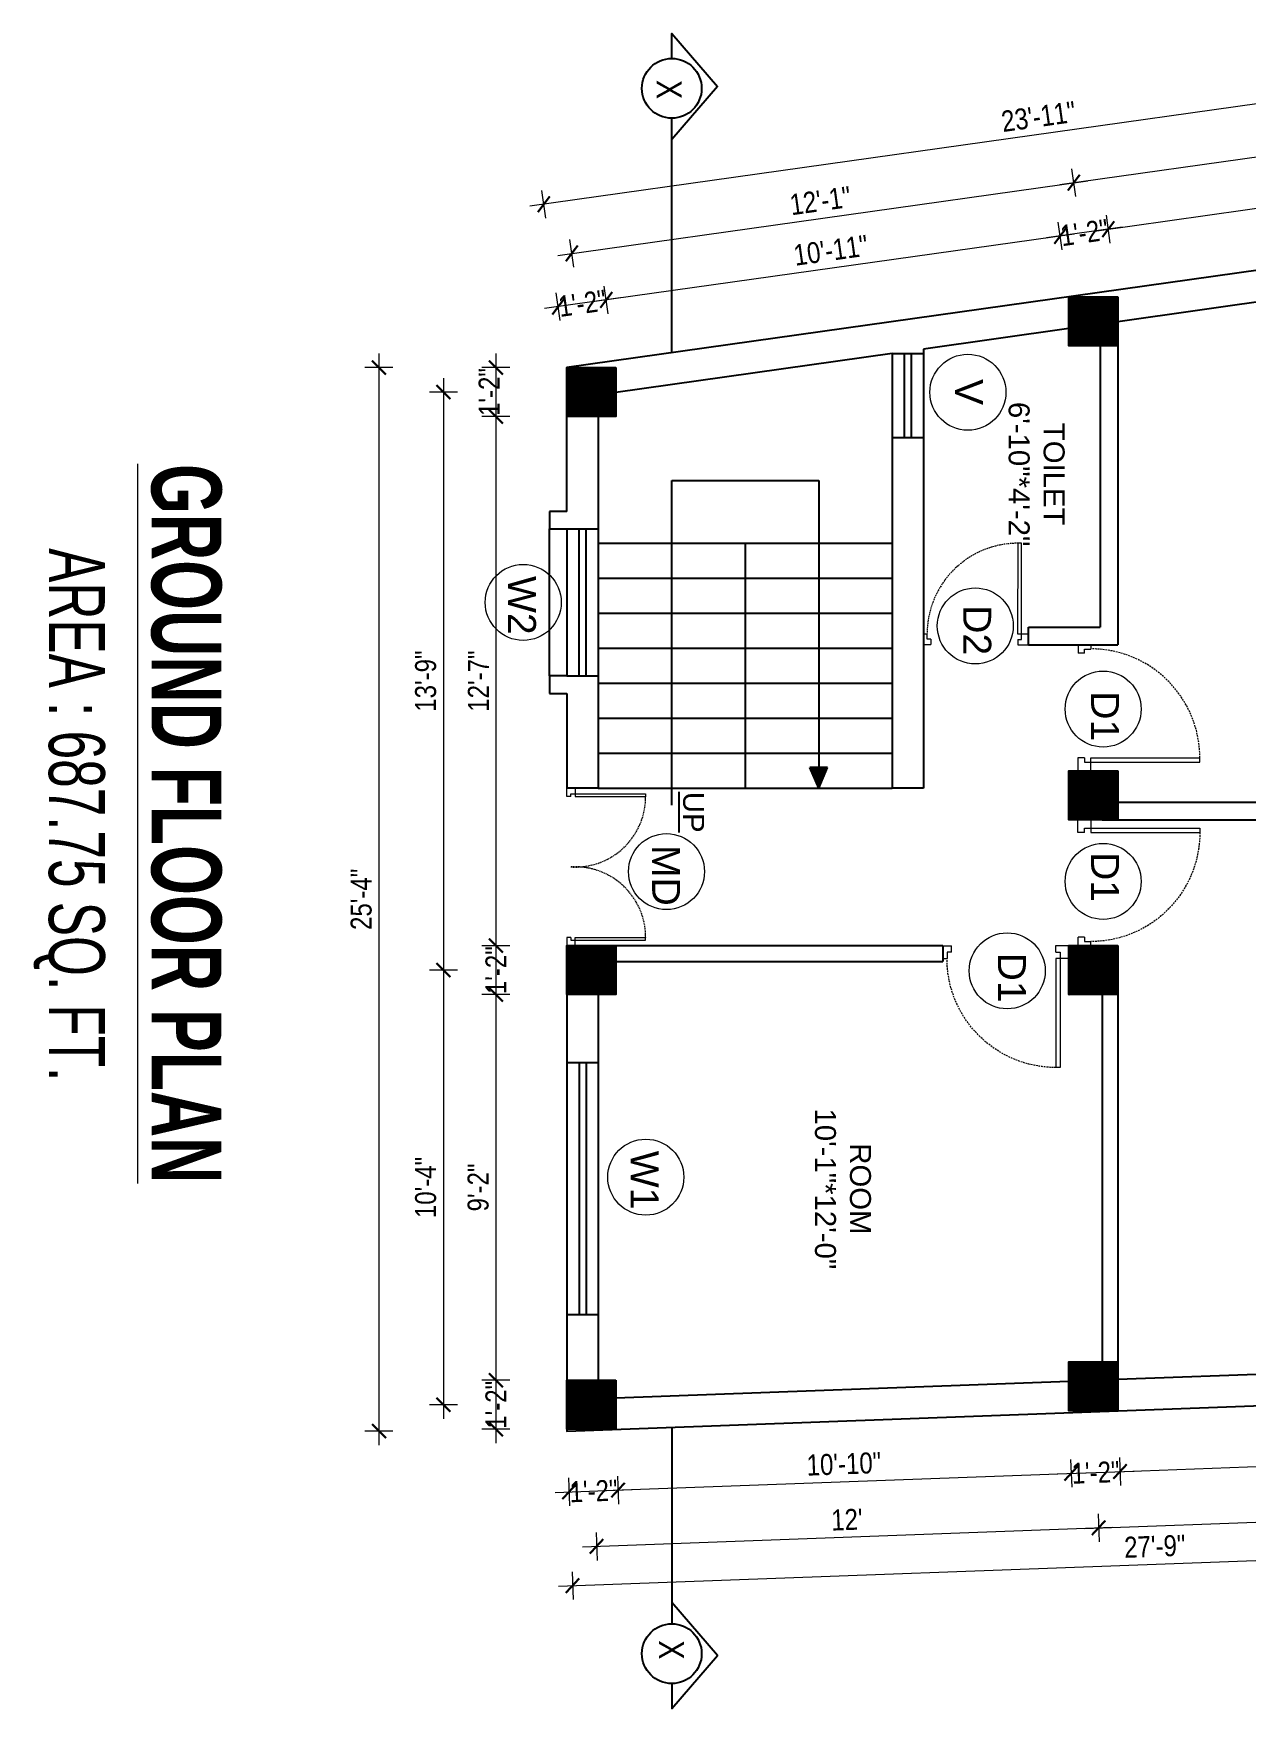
# Model space of a CAD drawing. Header units: inches. Extents: x -5142662 to -4941318, y -3361958 to -3160563.
# Drawn here: x -5003509.4 to -5003162.6, y -3261129.5 to -3260650.8 of the extents above; entities that cross this region are included whole.
import ezdxf

# ---------------------------------------------------------------- set-up
doc = ezdxf.new("R2010")
doc.units = ezdxf.units.IN
doc.header["$LTSCALE"] = 2
doc.header["$MEASUREMENT"] = 0
doc.header["$PDMODE"] = 34
doc.linetypes.add('HIDDEN', pattern=[0.375, 0.25, -0.125])
doc.layers.get('0').update_dxf_attribs({"linetype": 'CONTINUOUS'})
doc.layers.get('DEFPOINTS').update_dxf_attribs({"color": 141, "linetype": 'CONTINUOUS'})
doc.layers.add('A-Hatch', color=7, linetype='CONTINUOUS')
for name, color, linetype, lineweight in [('Annotate-Lite.w', 177, 'CONTINUOUS', 9), ('DIM 1-100', 4, 'CONTINUOUS', 13), ('Door-Window.w', 4, 'CONTINUOUS', 15), ('TEXT', 181, 'CONTINUOUS', 25), ('Text-100.w', 254, 'CONTINUOUS', 9)]:
    doc.layers.add(name, color=color, linetype=linetype, lineweight=lineweight)
doc.styles.add('ARAIL', font='ARIALN.TTF')
doc.styles.add('Arial', font='arial.ttf', dxfattribs={"width": 0.8, "height": 12})
doc.styles.add('arial.', font='arial.ttf')
doc.styles.add('gaurav', font='arial.ttf')
doc.styles.get("Standard").update_dxf_attribs({"font": 'ARIALN.TTF'})
doc.dimstyles.new('1 by 96', dxfattribs={"dimtxt": 6, "dimasz": 4, "dimexe": 4, "dimexo": 4, "dimgap": 2, "dimtad": 1, "dimdec": 0, "dimzin": 0, "dimdsep": 46, "dimlunit": 4, "dimtxsty": 'Standard', "dimblk": 'ARCHTICK', "dimcen": 0, "dimdle": 4, "dimadec": 0, "dimazin": 0, "dimtfac": 1, "dimtdec": 0, "dimtix": 1, "dimtofl": 0, "dimtmove": 1, "dimatfit": 3, "dimldrblk": 'ARCHTICK', "dimfxl": 4, "dimfxlon": 1, "dimtolj": 1, "dimtzin": 0, "dimlwd": -1, "dimlwe": -1, "dimarcsym": 0})

# ---------------------------------------------------------------- blocks, each defined once
blk = doc.blocks.new('3-0')
at = {"ltscale": 3}
for p, q in [((11063.05, 10097.68), (11065.97, 10099.9)), ((11065.25, 10097.81), (11066.71, 10098.92)), ((11065.97, 10099.9), (11066.71, 10098.92)), ((11063.05, 10097.68), (11064.53, 10095.73)), ((11065.99, 10096.84), (11064.53, 10095.73)), ((11065.99, 10096.84), (11065.25, 10097.81)), ((11085.5, 10074.13), (11110.32, 10092.96)), ((11086.24, 10073.15), (11111.05, 10091.97)), ((11111.05, 10091.97), (11110.32, 10092.96)), ((11084.04, 10073.02), (11082.57, 10071.91)), ((11082.57, 10071.91), (11084.79, 10068.98)), ((11084.04, 10073.02), (11084.78, 10072.04)), ((11084.78, 10072.04), (11086.24, 10073.15)), ((11084.79, 10068.98), (11087.72, 10071.2)), ((11086.24, 10073.15), (11085.5, 10074.13)), ((11087.72, 10071.2), (11086.24, 10073.15))]:
    blk.add_line(p, q, dxfattribs=at)
at = {"layer": 'Door-Window.w', "color": 9, "linetype": 'HIDDEN', "lineweight": 18}
blk.add_arc((11085.5, 10074.13), 31.16, 37.1906, 127.1465, dxfattribs=at)
blk = doc.blocks.new('FDFDRE')
at = {"ltscale": 3}
for p, q in [((165701.11, -58637.82), (165701.1, -58641.5)), ((165704.78, -58637.83), (165701.11, -58637.82)), ((165704.78, -58639.66), (165703.55, -58639.66)), ((165703.55, -58639.66), (165703.55, -58641.5)), ((165704.78, -58639.66), (165704.78, -58637.83)), ((165766.98, -58637.83), (165770.65, -58637.82)), ((165766.98, -58639.66), (165766.98, -58637.83)), ((165766.98, -58639.66), (165768.2, -58639.66)), ((165768.2, -58639.66), (165768.2, -58641.5)), ((165770.65, -58637.82), (165770.65, -58641.5)), ((165701.1, -58641.5), (165703.55, -58641.5)), ((165703.55, -58641.5), (165703.53, -58672.63)), ((165703.55, -58641.5), (165704.78, -58641.5)), ((165704.78, -58641.5), (165704.76, -58672.65)), ((165766.98, -58641.5), (165767, -58672.65)), ((165768.2, -58641.5), (165766.98, -58641.5)), ((165770.65, -58641.5), (165768.2, -58641.5)), ((165768.2, -58641.5), (165768.22, -58672.63)), ((165703.53, -58672.63), (165704.76, -58672.65)), ((165768.22, -58672.63), (165767, -58672.65))]:
    blk.add_line(p, q, dxfattribs=at)
at = {"layer": 'Door-Window.w', "color": 9, "linetype": 'HIDDEN', "lineweight": 18}
for centre, start, end in [((165704.78, -58641.5), 269.96183, 3.38353), ((165766.98, -58641.5), 176.61647, 270.03817)]:
    blk.add_arc(centre, 31.16, start, end, dxfattribs=at)
blk = doc.blocks.new('_ArchTick')
at = {"color": 0, "linetype": 'ByBlock', "const_width": 0.15}
blk.add_lwpolyline([(-0.5, -0.5), (0.5, 0.5)], dxfattribs=at)
blk = doc.blocks.new('*D1429')
at = {"layer": 'DEFPOINTS', "color": 0, "ltscale": 0.5, "transparency": 16777216}
for p in [(-5003356.9, -3260746.27), (-5003377.17, -3260760.27), (-5003356.9, -3260760.27)]:
    blk.add_point(p, dxfattribs=at)
at = {"layer": 'DIM 1-100', "color": 0, "ltscale": 0.5, "transparency": 16777216}
for p, q in [((-5003377.17, -3260742.27), (-5003377.17, -3260764.27)), ((-5003373.17, -3260746.27), (-5003381.17, -3260746.27)), ((-5003373.17, -3260760.27), (-5003381.17, -3260760.27))]:
    blk.add_line(p, q, dxfattribs=at)
at = {"layer": 'DIM 1-100', "color": 0, "ltscale": 0.5, "transparency": 16777216, "xscale": 4, "yscale": 4, "zscale": 4}
for p, rotation in [((-5003377.17, -3260746.27), 90), ((-5003377.17, -3260760.27), 270)]:
    blk.add_blockref('_ArchTick', p, dxfattribs=dict(at, rotation=rotation))
at = {"layer": 'DIM 1-100', "color": 0, "ltscale": 0.5, "transparency": 16777216, "insert": (-5003379.11, -3260753.27), "char_height": 6, "attachment_point": 5, "rotation": 90}
blk.add_mtext('\\A1;1\'-2"', dxfattribs=at)
blk = doc.blocks.new('*D1430')
at = {"layer": 'DEFPOINTS', "color": 0, "ltscale": 0.5, "transparency": 16777216}
for p in [(-5003356.9, -3260760.27), (-5003377.17, -3260911.51), (-5003356.9, -3260911.51)]:
    blk.add_point(p, dxfattribs=at)
at = {"layer": 'DIM 1-100', "color": 0, "ltscale": 0.5, "transparency": 16777216}
for p, q in [((-5003377.17, -3260756.27), (-5003377.17, -3260915.51)), ((-5003373.17, -3260760.27), (-5003381.17, -3260760.27)), ((-5003373.17, -3260911.51), (-5003381.17, -3260911.51))]:
    blk.add_line(p, q, dxfattribs=at)
at = {"layer": 'DIM 1-100', "color": 0, "ltscale": 0.5, "transparency": 16777216, "xscale": 4, "yscale": 4, "zscale": 4}
for p, rotation in [((-5003377.17, -3260760.27), 90), ((-5003377.17, -3260911.51), 270)]:
    blk.add_blockref('_ArchTick', p, dxfattribs=dict(at, rotation=rotation))
at = {"layer": 'DIM 1-100', "color": 0, "ltscale": 0.5, "transparency": 16777216, "insert": (-5003382.18, -3260835.89), "char_height": 6, "attachment_point": 5, "rotation": 90}
blk.add_mtext('\\A1;12\'-7"', dxfattribs=at)
blk = doc.blocks.new('*D1431')
at = {"layer": 'DEFPOINTS', "color": 0, "ltscale": 0.5, "transparency": 16777216}
for p in [(-5003356.9, -3260911.51), (-5003377.17, -3260925.5), (-5003356.9, -3260925.5)]:
    blk.add_point(p, dxfattribs=at)
at = {"layer": 'DIM 1-100', "color": 0, "ltscale": 0.5, "transparency": 16777216}
for p, q in [((-5003377.17, -3260907.51), (-5003377.17, -3260929.5)), ((-5003373.17, -3260911.51), (-5003381.17, -3260911.51)), ((-5003373.17, -3260925.5), (-5003381.17, -3260925.5))]:
    blk.add_line(p, q, dxfattribs=at)
at = {"layer": 'DIM 1-100', "color": 0, "ltscale": 0.5, "transparency": 16777216, "xscale": 4, "yscale": 4, "zscale": 4}
for p, rotation in [((-5003377.17, -3260911.51), 90), ((-5003377.17, -3260925.5), 270)]:
    blk.add_blockref('_ArchTick', p, dxfattribs=dict(at, rotation=rotation))
at = {"layer": 'DIM 1-100', "color": 0, "ltscale": 0.5, "transparency": 16777216, "insert": (-5003377.17, -3260918.51), "char_height": 6, "attachment_point": 5, "rotation": 90}
blk.add_mtext('\\A1;1\'-2"', dxfattribs=at)
blk = doc.blocks.new('*D1432')
at = {"layer": 'DEFPOINTS', "color": 0, "ltscale": 0.5, "transparency": 16777216}
for p in [(-5003356.9, -3260925.5), (-5003377.17, -3261035.73), (-5003356.9, -3261035.73)]:
    blk.add_point(p, dxfattribs=at)
at = {"layer": 'DIM 1-100', "color": 0, "ltscale": 0.5, "transparency": 16777216}
for p, q in [((-5003373.17, -3260925.5), (-5003381.17, -3260925.5)), ((-5003377.17, -3260921.5), (-5003377.17, -3261039.73)), ((-5003373.17, -3261035.73), (-5003381.17, -3261035.73))]:
    blk.add_line(p, q, dxfattribs=at)
at = {"layer": 'DIM 1-100', "color": 0, "ltscale": 0.5, "transparency": 16777216, "xscale": 4, "yscale": 4, "zscale": 4}
for p, rotation in [((-5003377.17, -3260925.5), 90), ((-5003377.17, -3261035.73), 270)]:
    blk.add_blockref('_ArchTick', p, dxfattribs=dict(at, rotation=rotation))
at = {"layer": 'DIM 1-100', "color": 0, "ltscale": 0.5, "transparency": 16777216, "insert": (-5003382.23, -3260980.62), "char_height": 6, "attachment_point": 5, "rotation": 90}
blk.add_mtext('\\A1;9\'-2"', dxfattribs=at)
blk = doc.blocks.new('*D1433')
at = {"layer": 'DEFPOINTS', "color": 0, "ltscale": 0.5, "transparency": 16777216}
for p in [(-5003356.9, -3261035.73), (-5003377.17, -3261049.73), (-5003356.9, -3261049.73)]:
    blk.add_point(p, dxfattribs=at)
at = {"layer": 'DIM 1-100', "color": 0, "ltscale": 0.5, "transparency": 16777216}
for p, q in [((-5003373.17, -3261035.73), (-5003381.17, -3261035.73)), ((-5003377.17, -3261031.73), (-5003377.17, -3261053.73)), ((-5003373.17, -3261049.73), (-5003381.17, -3261049.73))]:
    blk.add_line(p, q, dxfattribs=at)
at = {"layer": 'DIM 1-100', "color": 0, "ltscale": 0.5, "transparency": 16777216, "xscale": 4, "yscale": 4, "zscale": 4}
for p, rotation in [((-5003377.17, -3261035.73), 90), ((-5003377.17, -3261049.73), 270)]:
    blk.add_blockref('_ArchTick', p, dxfattribs=dict(at, rotation=rotation))
at = {"layer": 'DIM 1-100', "color": 0, "ltscale": 0.5, "transparency": 16777216, "insert": (-5003377.17, -3261042.73), "char_height": 6, "attachment_point": 5, "rotation": 90}
blk.add_mtext('\\A1;1\'-2"', dxfattribs=at)
blk = doc.blocks.new('*D1434')
at = {"layer": 'DEFPOINTS', "color": 0, "ltscale": 0.5, "transparency": 16777216}
for p in [(-5003089.11, -3260690.8), (-5003086.66, -3260708.2), (-5003199.4, -3260726.05)]:
    blk.add_point(p, dxfattribs=at)
at = {"layer": 'DIM 1-100', "color": 0, "ltscale": 0.5, "transparency": 16777216}
for p, q in [((-5003206.08, -3260707.28), (-5003085.15, -3260690.24)), ((-5003088.55, -3260694.76), (-5003089.67, -3260686.84)), ((-5003201.57, -3260710.68), (-5003202.68, -3260702.76))]:
    blk.add_line(p, q, dxfattribs=at)
at = {"layer": 'DIM 1-100', "color": 0, "ltscale": 0.5, "transparency": 16777216, "xscale": 4, "yscale": 4, "zscale": 4}
for p, rotation in [((-5003089.11, -3260690.8), 8.018945562546067), ((-5003202.12, -3260706.72), 188.0189455625461)]:
    blk.add_blockref('_ArchTick', p, dxfattribs=dict(at, rotation=rotation))
at = {"layer": 'DIM 1-100', "color": 0, "ltscale": 0.5, "transparency": 16777216, "insert": (-5003146.32, -3260693.75), "char_height": 6, "attachment_point": 5, "rotation": 8.0189}
blk.add_mtext('\\A1;9\'-6"', dxfattribs=at)
blk = doc.blocks.new('*D1436')
at = {"layer": 'DEFPOINTS', "color": 0, "ltscale": 0.5, "transparency": 16777216}
for p in [(-5003215.85, -3260708.65), (-5003213.4, -3260726.05), (-5003199.4, -3260726.05)]:
    blk.add_point(p, dxfattribs=at)
at = {"layer": 'DIM 1-100', "color": 0, "ltscale": 0.5, "transparency": 16777216}
for p, q in [((-5003215.29, -3260712.62), (-5003216.41, -3260704.69)), ((-5003201.57, -3260710.68), (-5003202.68, -3260702.76)), ((-5003198.16, -3260706.16), (-5003219.81, -3260709.21))]:
    blk.add_line(p, q, dxfattribs=at)
at = {"layer": 'DIM 1-100', "color": 0, "ltscale": 0.5, "transparency": 16777216, "xscale": 4, "yscale": 4, "zscale": 4}
for p, rotation in [((-5003202.12, -3260706.72), 8.018945562546032), ((-5003215.85, -3260708.65), 188.0189455625461)]:
    blk.add_blockref('_ArchTick', p, dxfattribs=dict(at, rotation=rotation))
at = {"layer": 'DIM 1-100', "color": 0, "ltscale": 0.5, "transparency": 16777216, "insert": (-5003208.99, -3260707.69), "char_height": 6, "attachment_point": 5, "rotation": 8.0189}
blk.add_mtext('\\A1;1\'-2"', dxfattribs=at)
blk = doc.blocks.new('*D1437')
at = {"layer": 'DEFPOINTS', "color": 0, "ltscale": 0.5, "transparency": 16777216}
for p in [(-5003345.62, -3260726.94), (-5003213.4, -3260726.05), (-5003342.9, -3260746.27)]:
    blk.add_point(p, dxfattribs=at)
at = {"layer": 'DIM 1-100', "color": 0, "ltscale": 0.5, "transparency": 16777216}
for p, q in [((-5003215.29, -3260712.62), (-5003216.41, -3260704.69)), ((-5003211.89, -3260708.1), (-5003349.58, -3260727.49)), ((-5003345.07, -3260730.9), (-5003346.18, -3260722.98))]:
    blk.add_line(p, q, dxfattribs=at)
at = {"layer": 'DIM 1-100', "color": 0, "ltscale": 0.5, "transparency": 16777216, "xscale": 4, "yscale": 4, "zscale": 4}
for p, rotation in [((-5003215.85, -3260708.65), 8.018945562546032), ((-5003345.62, -3260726.94), 188.0189455625461)]:
    blk.add_blockref('_ArchTick', p, dxfattribs=dict(at, rotation=rotation))
at = {"layer": 'DIM 1-100', "color": 0, "ltscale": 0.5, "transparency": 16777216, "insert": (-5003281.44, -3260712.78), "char_height": 6, "attachment_point": 5, "rotation": 8.0189}
blk.add_mtext('\\A1;10\'-11"', dxfattribs=at)
blk = doc.blocks.new('*D1438')
at = {"layer": 'DEFPOINTS', "color": 0, "ltscale": 0.5, "transparency": 16777216}
for p in [(-5003359.35, -3260728.87), (-5003356.9, -3260746.27), (-5003342.9, -3260746.27)]:
    blk.add_point(p, dxfattribs=at)
at = {"layer": 'DIM 1-100', "color": 0, "ltscale": 0.5, "transparency": 16777216}
for p, q in [((-5003345.07, -3260730.9), (-5003346.18, -3260722.98)), ((-5003341.66, -3260726.38), (-5003363.31, -3260729.43)), ((-5003358.79, -3260732.83), (-5003359.91, -3260724.91))]:
    blk.add_line(p, q, dxfattribs=at)
at = {"layer": 'DIM 1-100', "color": 0, "ltscale": 0.5, "transparency": 16777216, "xscale": 4, "yscale": 4, "zscale": 4}
for p, rotation in [((-5003345.62, -3260726.94), 8.018945562546032), ((-5003359.35, -3260728.87), 188.0189455625461)]:
    blk.add_blockref('_ArchTick', p, dxfattribs=dict(at, rotation=rotation))
at = {"layer": 'DIM 1-100', "color": 0, "ltscale": 0.5, "transparency": 16777216, "insert": (-5003352.49, -3260727.9), "char_height": 6, "attachment_point": 5, "rotation": 8.0189}
blk.add_mtext('\\A1;1\'-2"', dxfattribs=at)
blk = doc.blocks.new('*D1439')
at = {"layer": 'DEFPOINTS', "color": 0, "ltscale": 0.5, "transparency": 16777216}
for p in [(-5003211.98, -3260693.42), (-5003206.4, -3260733.05), (-5003349.9, -3260753.27)]:
    blk.add_point(p, dxfattribs=at)
at = {"layer": 'DIM 1-100', "color": 0, "ltscale": 0.5, "transparency": 16777216}
for p, q in [((-5003211.42, -3260697.39), (-5003212.54, -3260689.46)), ((-5003359.44, -3260714.2), (-5003208.02, -3260692.87)), ((-5003354.92, -3260717.6), (-5003356.04, -3260709.68))]:
    blk.add_line(p, q, dxfattribs=at)
at = {"layer": 'DIM 1-100', "color": 0, "ltscale": 0.5, "transparency": 16777216, "xscale": 4, "yscale": 4, "zscale": 4}
for p, rotation in [((-5003211.98, -3260693.42), 8.018945518738354), ((-5003355.48, -3260713.64), 188.0189455187383)]:
    blk.add_blockref('_ArchTick', p, dxfattribs=dict(at, rotation=rotation))
at = {"layer": 'DIM 1-100', "color": 0, "ltscale": 0.5, "transparency": 16777216, "insert": (-5003284.43, -3260698.57), "char_height": 6, "attachment_point": 5, "rotation": 8.0189}
blk.add_mtext('\\A1;12\'-1"', dxfattribs=at)
blk = doc.blocks.new('*D1440')
at = {"layer": 'DEFPOINTS', "color": 0, "ltscale": 0.5, "transparency": 16777216}
for p in [(-5003085.24, -3260675.57), (-5003079.66, -3260715.2), (-5003206.4, -3260733.05)]:
    blk.add_point(p, dxfattribs=at)
at = {"layer": 'DIM 1-100', "color": 0, "ltscale": 0.5, "transparency": 16777216}
for p, q in [((-5003084.68, -3260679.53), (-5003085.8, -3260671.61)), ((-5003215.94, -3260693.98), (-5003081.28, -3260675.01)), ((-5003211.42, -3260697.39), (-5003212.54, -3260689.46))]:
    blk.add_line(p, q, dxfattribs=at)
at = {"layer": 'DIM 1-100', "color": 0, "ltscale": 0.5, "transparency": 16777216, "xscale": 4, "yscale": 4, "zscale": 4}
for p, rotation in [((-5003085.24, -3260675.57), 8.018945562546067), ((-5003211.98, -3260693.42), 188.0189455625461)]:
    blk.add_blockref('_ArchTick', p, dxfattribs=dict(at, rotation=rotation))
at = {"layer": 'DIM 1-100', "color": 0, "ltscale": 0.5, "transparency": 16777216, "insert": (-5003149.32, -3260679.48), "char_height": 6, "attachment_point": 5, "rotation": 8.0189}
blk.add_mtext('\\A1;10\'-8"', dxfattribs=at)
blk = doc.blocks.new('*D1441')
at = {"layer": 'DEFPOINTS', "color": 0, "ltscale": 0.5, "transparency": 16777216}
for p in [(-5003363.48, -3260699.6), (-5003072.66, -3260706.23), (-5003356.9, -3260746.27)]:
    blk.add_point(p, dxfattribs=at)
at = {"layer": 'DIM 1-100', "color": 0, "ltscale": 0.5, "transparency": 16777216}
for p, q in [((-5003078.67, -3260663.51), (-5003079.79, -3260655.59)), ((-5003075.27, -3260659), (-5003367.44, -3260700.15)), ((-5003362.92, -3260703.56), (-5003364.03, -3260695.64))]:
    blk.add_line(p, q, dxfattribs=at)
at = {"layer": 'DIM 1-100', "color": 0, "ltscale": 0.5, "transparency": 16777216, "xscale": 4, "yscale": 4, "zscale": 4}
for p, rotation in [((-5003079.23, -3260659.55), 8.018945518877203), ((-5003363.48, -3260699.6), 188.0189455188772)]:
    blk.add_blockref('_ArchTick', p, dxfattribs=dict(at, rotation=rotation))
at = {"layer": 'DIM 1-100', "color": 0, "ltscale": 0.5, "transparency": 16777216, "insert": (-5003222.06, -3260674.56), "char_height": 6, "attachment_point": 5, "rotation": 8.0189}
blk.add_mtext('\\A1;23\'-11"', dxfattribs=at)
blk = doc.blocks.new('*D1442')
at = {"layer": 'DEFPOINTS', "color": 0, "ltscale": 0.5, "transparency": 16777216}
for p in [(-5003349.9, -3260753.27), (-5003392.18, -3260918.5), (-5003349.9, -3260918.5)]:
    blk.add_point(p, dxfattribs=at)
at = {"layer": 'DIM 1-100', "color": 0, "ltscale": 0.5, "transparency": 16777216}
for p, q in [((-5003388.18, -3260753.27), (-5003396.18, -3260753.27)), ((-5003392.18, -3260749.27), (-5003392.18, -3260922.5)), ((-5003388.18, -3260918.5), (-5003396.18, -3260918.5))]:
    blk.add_line(p, q, dxfattribs=at)
at = {"layer": 'DIM 1-100', "color": 0, "ltscale": 0.5, "transparency": 16777216, "xscale": 4, "yscale": 4, "zscale": 4}
for p, rotation in [((-5003392.18, -3260753.27), 90), ((-5003392.18, -3260918.5), 270)]:
    blk.add_blockref('_ArchTick', p, dxfattribs=dict(at, rotation=rotation))
at = {"layer": 'DIM 1-100', "color": 0, "ltscale": 0.5, "transparency": 16777216, "insert": (-5003397.24, -3260835.89), "char_height": 6, "attachment_point": 5, "rotation": 90}
blk.add_mtext('\\A1;13\'-9"', dxfattribs=at)
blk = doc.blocks.new('*D1443')
at = {"layer": 'DEFPOINTS', "color": 0, "ltscale": 0.5, "transparency": 16777216}
for p in [(-5003349.9, -3260918.5), (-5003392.18, -3261042.73), (-5003349.92, -3261042.73)]:
    blk.add_point(p, dxfattribs=at)
at = {"layer": 'DIM 1-100', "color": 0, "ltscale": 0.5, "transparency": 16777216}
for p, q in [((-5003392.18, -3260914.5), (-5003392.18, -3261046.73)), ((-5003388.18, -3260918.5), (-5003396.18, -3260918.5)), ((-5003388.18, -3261042.73), (-5003396.18, -3261042.73))]:
    blk.add_line(p, q, dxfattribs=at)
at = {"layer": 'DIM 1-100', "color": 0, "ltscale": 0.5, "transparency": 16777216, "xscale": 4, "yscale": 4, "zscale": 4}
for p, rotation in [((-5003392.18, -3260918.5), 90), ((-5003392.18, -3261042.73), 270)]:
    blk.add_blockref('_ArchTick', p, dxfattribs=dict(at, rotation=rotation))
at = {"layer": 'DIM 1-100', "color": 0, "ltscale": 0.5, "transparency": 16777216, "insert": (-5003397.24, -3260980.62), "char_height": 6, "attachment_point": 5, "rotation": 90}
blk.add_mtext('\\A1;10\'-4"', dxfattribs=at)
blk = doc.blocks.new('*D1444')
at = {"layer": 'DEFPOINTS', "color": 0, "ltscale": 0.5, "transparency": 16777216}
for p in [(-5003356.9, -3260746.27), (-5003410.6, -3261050.25), (-5003356.9, -3261050.25)]:
    blk.add_point(p, dxfattribs=at)
at = {"layer": 'DIM 1-100', "color": 0, "ltscale": 0.5, "transparency": 16777216}
for p, q in [((-5003410.6, -3260742.27), (-5003410.6, -3261054.25)), ((-5003406.6, -3260746.27), (-5003414.6, -3260746.27)), ((-5003406.6, -3261050.25), (-5003414.6, -3261050.25))]:
    blk.add_line(p, q, dxfattribs=at)
at = {"layer": 'DIM 1-100', "color": 0, "ltscale": 0.5, "transparency": 16777216, "xscale": 4, "yscale": 4, "zscale": 4}
for p, rotation in [((-5003410.6, -3260746.27), 90), ((-5003410.6, -3261050.25), 270)]:
    blk.add_blockref('_ArchTick', p, dxfattribs=dict(at, rotation=rotation))
at = {"layer": 'DIM 1-100', "color": 0, "ltscale": 0.5, "transparency": 16777216, "insert": (-5003415.66, -3260898.26), "char_height": 6, "attachment_point": 5, "rotation": 90}
blk.add_mtext('\\A1;25\'-4"', dxfattribs=at)
blk = doc.blocks.new('*D1445')
at = {"layer": 'DEFPOINTS', "color": 0, "ltscale": 0.5, "transparency": 16777216}
for p in [(-5003356.9, -3261050.25), (-5003342.9, -3261049.73), (-5003342.26, -3261067.1)]:
    blk.add_point(p, dxfattribs=at)
at = {"layer": 'DIM 1-100', "color": 0, "ltscale": 0.5, "transparency": 16777216}
for p, q in [((-5003356.41, -3261063.62), (-5003356.11, -3261071.61)), ((-5003342.41, -3261063.1), (-5003342.11, -3261071.1)), ((-5003360.26, -3261067.77), (-5003338.26, -3261066.95))]:
    blk.add_line(p, q, dxfattribs=at)
at = {"layer": 'DIM 1-100', "color": 0, "ltscale": 0.5, "transparency": 16777216, "xscale": 4, "yscale": 4, "zscale": 4}
for p, rotation in [((-5003356.26, -3261067.62), 182.1143536198712), ((-5003342.26, -3261067.1), 2.114353619871171)]:
    blk.add_blockref('_ArchTick', p, dxfattribs=dict(at, rotation=rotation))
at = {"layer": 'DIM 1-100', "color": 0, "ltscale": 0.5, "transparency": 16777216, "insert": (-5003349.26, -3261067.36), "char_height": 6, "attachment_point": 5, "rotation": 2.1144}
blk.add_mtext('\\A1;1\'-2"', dxfattribs=at)
blk = doc.blocks.new('*D1446')
at = {"layer": 'DEFPOINTS', "color": 0, "ltscale": 0.5, "transparency": 16777216}
for p in [(-5003213.4, -3261044.43), (-5003342.9, -3261049.73), (-5003212.74, -3261062.32)]:
    blk.add_point(p, dxfattribs=at)
at = {"layer": 'DIM 1-100', "color": 0, "ltscale": 0.5, "transparency": 16777216}
for p, q in [((-5003212.89, -3261058.32), (-5003212.59, -3261066.32)), ((-5003346.26, -3261067.25), (-5003208.74, -3261062.17)), ((-5003342.41, -3261063.1), (-5003342.11, -3261071.1))]:
    blk.add_line(p, q, dxfattribs=at)
at = {"layer": 'DIM 1-100', "color": 0, "ltscale": 0.5, "transparency": 16777216, "xscale": 4, "yscale": 4, "zscale": 4}
for p, rotation in [((-5003212.74, -3261062.32), 2.114353603143197), ((-5003342.26, -3261067.1), 182.1143536031432)]:
    blk.add_blockref('_ArchTick', p, dxfattribs=dict(at, rotation=rotation))
at = {"layer": 'DIM 1-100', "color": 0, "ltscale": 0.5, "transparency": 16777216, "insert": (-5003277.69, -3261059.65), "char_height": 6, "attachment_point": 5, "rotation": 2.1144}
blk.add_mtext('\\A1;10\'-10"', dxfattribs=at)
blk = doc.blocks.new('*D1447')
at = {"layer": 'DEFPOINTS', "color": 0, "ltscale": 0.5, "transparency": 16777216}
for p in [(-5003213.4, -3261044.43), (-5003199.4, -3261044.43), (-5003198.76, -3261061.8)]:
    blk.add_point(p, dxfattribs=at)
at = {"layer": 'DIM 1-100', "color": 0, "ltscale": 0.5, "transparency": 16777216}
for p, q in [((-5003212.89, -3261058.32), (-5003212.59, -3261066.32)), ((-5003198.91, -3261057.81), (-5003198.61, -3261065.8)), ((-5003216.74, -3261062.47), (-5003194.76, -3261061.66))]:
    blk.add_line(p, q, dxfattribs=at)
at = {"layer": 'DIM 1-100', "color": 0, "ltscale": 0.5, "transparency": 16777216, "xscale": 4, "yscale": 4, "zscale": 4}
for p, rotation in [((-5003198.76, -3261061.8), 2.114353603143197), ((-5003212.74, -3261062.32), 182.1143536031432)]:
    blk.add_blockref('_ArchTick', p, dxfattribs=dict(at, rotation=rotation))
at = {"layer": 'DIM 1-100', "color": 0, "ltscale": 0.5, "transparency": 16777216, "insert": (-5003205.75, -3261062.06), "char_height": 6, "attachment_point": 5, "rotation": 2.1144}
blk.add_mtext('\\A1;1\'-2"', dxfattribs=at)
blk = doc.blocks.new('*D1448')
at = {"layer": 'DEFPOINTS', "color": 0, "ltscale": 0.5, "transparency": 16777216}
for p in [(-5003039.72, -3261037.95), (-5003199.4, -3261044.43), (-5003039.06, -3261055.91)]:
    blk.add_point(p, dxfattribs=at)
at = {"layer": 'DIM 1-100', "color": 0, "ltscale": 0.5, "transparency": 16777216}
for p, q in [((-5003039.2, -3261051.91), (-5003038.91, -3261059.9)), ((-5003202.76, -3261061.95), (-5003035.06, -3261055.76)), ((-5003198.91, -3261057.81), (-5003198.61, -3261065.8))]:
    blk.add_line(p, q, dxfattribs=at)
at = {"layer": 'DIM 1-100', "color": 0, "ltscale": 0.5, "transparency": 16777216, "xscale": 4, "yscale": 4, "zscale": 4}
for p, rotation in [((-5003039.06, -3261055.91), 2.114353603143197), ((-5003198.76, -3261061.8), 182.1143536031432)]:
    blk.add_blockref('_ArchTick', p, dxfattribs=dict(at, rotation=rotation))
at = {"layer": 'DIM 1-100', "color": 0, "ltscale": 0.5, "transparency": 16777216, "insert": (-5003119.09, -3261053.79), "char_height": 6, "attachment_point": 5, "rotation": 2.1144}
blk.add_mtext('\\A1;13\'-4"', dxfattribs=at)
blk = doc.blocks.new('*D1450')
at = {"layer": 'DEFPOINTS', "color": 0, "ltscale": 0.5, "transparency": 16777216}
for p in [(-5003206.4, -3261037.43), (-5003349.9, -3261042.73), (-5003204.91, -3261077.9)]:
    blk.add_point(p, dxfattribs=at)
at = {"layer": 'DIM 1-100', "color": 0, "ltscale": 0.5, "transparency": 16777216}
for p, q in [((-5003205.05, -3261073.91), (-5003204.76, -3261081.9)), ((-5003352.4, -3261083.35), (-5003200.91, -3261077.75)), ((-5003348.55, -3261079.2), (-5003348.26, -3261087.2))]:
    blk.add_line(p, q, dxfattribs=at)
at = {"layer": 'DIM 1-100', "color": 0, "ltscale": 0.5, "transparency": 16777216, "xscale": 4, "yscale": 4, "zscale": 4}
for p, rotation in [((-5003204.91, -3261077.9), 2.114353619665695), ((-5003348.41, -3261083.2), 182.1143536196657)]:
    blk.add_blockref('_ArchTick', p, dxfattribs=dict(at, rotation=rotation))
at = {"layer": 'DIM 1-100', "color": 0, "ltscale": 0.5, "transparency": 16777216, "insert": (-5003276.84, -3261075.54), "char_height": 6, "attachment_point": 5, "rotation": 2.1144}
blk.add_mtext("\\A1;12'", dxfattribs=at)
blk = doc.blocks.new('*D1451')
at = {"layer": 'DEFPOINTS', "color": 0, "ltscale": 0.5, "transparency": 16777216}
for p in [(-5003032.72, -3261030.95), (-5003206.4, -3261037.43), (-5003031.22, -3261071.49)]:
    blk.add_point(p, dxfattribs=at)
at = {"layer": 'DIM 1-100', "color": 0, "ltscale": 0.5, "transparency": 16777216}
for p, q in [((-5003031.37, -3261067.49), (-5003031.07, -3261075.49)), ((-5003208.9, -3261078.05), (-5003027.22, -3261071.34)), ((-5003205.05, -3261073.91), (-5003204.76, -3261081.9))]:
    blk.add_line(p, q, dxfattribs=at)
at = {"layer": 'DIM 1-100', "color": 0, "ltscale": 0.5, "transparency": 16777216, "xscale": 4, "yscale": 4, "zscale": 4}
for p, rotation in [((-5003031.22, -3261071.49), 2.114353603143197), ((-5003204.91, -3261077.9), 182.1143536031432)]:
    blk.add_blockref('_ArchTick', p, dxfattribs=dict(at, rotation=rotation))
at = {"layer": 'DIM 1-100', "color": 0, "ltscale": 0.5, "transparency": 16777216, "insert": (-5003118.25, -3261069.64), "char_height": 6, "attachment_point": 5, "rotation": 2.1144}
blk.add_mtext('\\A1;14\'-6"', dxfattribs=at)
blk = doc.blocks.new('*D1452')
at = {"layer": 'DEFPOINTS', "color": 0, "ltscale": 0.5, "transparency": 16777216}
for p in [(-5003023.65, -3261037.95), (-5003356.9, -3261050.25), (-5003022.02, -3261082.12)]:
    blk.add_point(p, dxfattribs=at)
at = {"layer": 'DIM 1-100', "color": 0, "ltscale": 0.5, "transparency": 16777216}
for p, q in [((-5003022.17, -3261078.12), (-5003021.87, -3261086.12)), ((-5003359.27, -3261094.57), (-5003018.02, -3261081.97)), ((-5003355.42, -3261090.43), (-5003355.12, -3261098.42))]:
    blk.add_line(p, q, dxfattribs=at)
at = {"layer": 'DIM 1-100', "color": 0, "ltscale": 0.5, "transparency": 16777216, "xscale": 4, "yscale": 4, "zscale": 4}
for p, rotation in [((-5003022.02, -3261082.12), 2.114353619887659), ((-5003355.27, -3261094.42), 182.1143536198877)]:
    blk.add_blockref('_ArchTick', p, dxfattribs=dict(at, rotation=rotation))
at = {"layer": 'DIM 1-100', "color": 0, "ltscale": 0.5, "transparency": 16777216, "insert": (-5003188.83, -3261083.21), "char_height": 6, "attachment_point": 5, "rotation": 2.1144}
blk.add_mtext('\\A1;27\'-9"', dxfattribs=at)

msp = doc.modelspace()

# ---------------------------------------------------------------- hatches: boundary and pattern name
at = {"layer": 'A-Hatch', "ltscale": 0.5}
h = msp.add_hatch(dxfattribs=at)
h.set_pattern_fill('ANSI31', color=256, angle=270)
h.set_pattern_definition([(315, (-1744793.92952, -8352158.76582), (0.0883883476483, 0.0883883476483), [])])
h.paths.add_polyline_path([(-5003199.4, -3260740.05), (-5003199.4, -3260726.05), (-5003213.4, -3260726.05), (-5003213.4, -3260740.05)])
h = msp.add_hatch(dxfattribs=at)
h.set_pattern_fill('ANSI31', color=256, angle=270)
h.set_pattern_definition([(315, (-1744937.42952, -8352178.98182), (0.0883883476483, 0.0883883476483), [])])
h.paths.add_polyline_path([(-5003342.9, -3260760.27), (-5003342.9, -3260746.27), (-5003356.9, -3260746.27), (-5003356.9, -3260760.27)])
h = msp.add_hatch(dxfattribs=at)
h.set_pattern_fill('ANSI31', color=256, angle=270)
h.set_pattern_definition([(315, (-1744506.67089, -8352121.04212), (0.0883883476483, 0.0883883476483), [])])
h.paths.add_polyline_path([(-5003282.39, -3260860.58), (-5003287.41, -3260860.58), (-5003284.9, -3260866.5)])
h = msp.add_hatch(dxfattribs=at)
h.set_pattern_fill('ANSI31', color=256, angle=270)
h.set_pattern_definition([(315, (-1744793.92952, -8352294.21752), (0.0883883476483, 0.0883883476483), [])])
h.paths.add_polyline_path([(-5003199.4, -3260875.5), (-5003199.4, -3260861.5), (-5003213.4, -3260861.5), (-5003213.4, -3260875.5)])
h = msp.add_hatch(dxfattribs=at)
h.set_pattern_fill('ANSI31', color=256, angle=270)
h.set_pattern_definition([(315, (-1744937.42952, -8352344.21752), (0.0883883476483, 0.0883883476483), [])])
h.paths.add_polyline_path([(-5003342.9, -3260925.5), (-5003342.9, -3260911.5), (-5003356.9, -3260911.5), (-5003356.9, -3260925.5)])
h = msp.add_hatch(dxfattribs=at)
h.set_pattern_fill('ANSI31', color=256, angle=270)
h.set_pattern_definition([(315, (-1744793.92952, -8352344.21752), (0.0883883476483, 0.0883883476483), [])])
h.paths.add_polyline_path([(-5003199.4, -3260925.5), (-5003199.4, -3260911.5), (-5003213.4, -3260911.5), (-5003213.4, -3260925.5)])
h = msp.add_hatch(dxfattribs=at)
h.set_pattern_fill('ANSI31', color=256, angle=270)
h.set_pattern_definition([(315, (-1744793.92952, -8352463.1471), (0.0883883476483, 0.0883883476483), [])])
h.paths.add_polyline_path([(-5003199.4, -3261044.43), (-5003199.4, -3261030.43), (-5003213.4, -3261030.43), (-5003213.4, -3261044.43)])
h = msp.add_hatch(dxfattribs=at)
h.set_pattern_fill('ANSI31', color=256, angle=270)
h.set_pattern_definition([(315, (-1744937.44858, -8352468.4457), (0.0883883476483, 0.0883883476483), [])])
h.paths.add_polyline_path([(-5003342.92, -3261049.73), (-5003342.92, -3261035.73), (-5003356.92, -3261035.73), (-5003356.92, -3261049.73)])

# ---------------------------------------------------------------- linework, layer by layer
at = {"ltscale": 0.5}
for p, q in [((-5003086.66, -3260717.29), (-5003199.4, -3260733.17)), ((-5003213.4, -3260735.14), (-5003254.9, -3260740.99)), ((-5003263.9, -3260742.26), (-5003342.9, -3260753.39)), ((-5003263.9, -3260742.26), (-5003263.9, -3260866.5)), ((-5003263.9, -3260742.26), (-5003254.9, -3260742.26)), ((-5003260.4, -3260766.26), (-5003260.4, -3260742.26)), ((-5003258.4, -3260766.26), (-5003258.4, -3260742.26)), ((-5003254.9, -3260740.99), (-5003254.9, -3260866.5)), ((-5003204.4, -3260740.05), (-5003204.4, -3260820.5)), ((-5003199.4, -3260740.05), (-5003199.4, -3260825.5)), ((-5003356.9, -3260787.39), (-5003356.9, -3260760.27)), ((-5003347.9, -3260760.27), (-5003347.9, -3260866.5)), ((-5003263.9, -3260766.26), (-5003254.9, -3260766.26)), ((-5003326.9, -3260871.35), (-5003326.9, -3260778.57)), ((-5003326.9, -3260778.57), (-5003284.9, -3260778.57)), ((-5003284.9, -3260778.57), (-5003284.9, -3260860.58)), ((-5003356.9, -3260787.39), (-5003361.9, -3260787.39)), ((-5003361.9, -3260787.39), (-5003361.9, -3260792.39)), ((-5003361.9, -3260792.39), (-5003356.9, -3260792.39)), ((-5003361.9, -3260834.39), (-5003361.9, -3260792.39)), ((-5003356.9, -3260792.39), (-5003347.9, -3260792.39)), ((-5003353.4, -3260834.39), (-5003353.4, -3260792.39)), ((-5003351.4, -3260834.39), (-5003351.4, -3260792.39)), ((-5003347.9, -3260796.5), (-5003305.9, -3260796.5)), ((-5003305.9, -3260796.5), (-5003305.9, -3260866.5)), ((-5003305.9, -3260796.5), (-5003263.9, -3260796.5)), ((-5003347.9, -3260806.5), (-5003305.9, -3260806.5)), ((-5003305.9, -3260806.5), (-5003263.9, -3260806.5)), ((-5003347.9, -3260816.5), (-5003305.9, -3260816.5)), ((-5003305.9, -3260816.5), (-5003263.9, -3260816.5)), ((-5003224.9, -3260820.5), (-5003204.4, -3260820.5)), ((-5003224.9, -3260825.5), (-5003224.9, -3260820.5)), ((-5003347.9, -3260826.5), (-5003305.9, -3260826.5)), ((-5003305.9, -3260826.5), (-5003263.9, -3260826.5)), ((-5003224.9, -3260825.5), (-5003199.4, -3260825.5)), ((-5003356.9, -3260834.39), (-5003361.9, -3260834.39)), ((-5003361.9, -3260834.39), (-5003361.9, -3260839.39)), ((-5003356.9, -3260834.39), (-5003347.9, -3260834.39)), ((-5003361.9, -3260839.39), (-5003356.9, -3260839.39)), ((-5003356.9, -3260839.39), (-5003356.9, -3260866.5)), ((-5003347.9, -3260836.5), (-5003305.9, -3260836.5)), ((-5003305.9, -3260836.5), (-5003263.9, -3260836.5)), ((-5003347.9, -3260846.5), (-5003305.9, -3260846.5)), ((-5003305.9, -3260846.5), (-5003263.9, -3260846.5)), ((-5003347.9, -3260856.5), (-5003305.9, -3260856.5)), ((-5003305.9, -3260856.5), (-5003263.9, -3260856.5)), ((-5003284.9, -3260866.5), (-5003287.41, -3260860.58)), ((-5003282.39, -3260860.58), (-5003287.41, -3260860.58)), ((-5003284.9, -3260866.5), (-5003282.39, -3260860.58)), ((-5003347.9, -3260866.5), (-5003356.9, -3260866.5)), ((-5003347.9, -3260866.5), (-5003305.9, -3260866.5)), ((-5003305.9, -3260866.5), (-5003263.9, -3260866.5)), ((-5003254.9, -3260866.5), (-5003263.9, -3260866.5)), ((-5003199.4, -3260870.5), (-5003063.72, -3260870.5)), ((-5003203.9, -3260875.5), (-5003056.94, -3260875.5)), ((-5003347.9, -3260911.5), (-5003249.4, -3260911.5)), ((-5003342.9, -3260916), (-5003249.4, -3260916)), ((-5003249.4, -3260911.5), (-5003249.4, -3260916)), ((-5003203.9, -3260911.5), (-5003199.4, -3260911.5)), ((-5003199.4, -3260911.5), (-5003199.4, -3261035.43)), ((-5003347.9, -3260925.5), (-5003347.9, -3261035.73)), ((-5003203.9, -3260925.5), (-5003203.9, -3261030.43)), ((-5003356.9, -3260944.88), (-5003347.9, -3260944.88)), ((-5003353.4, -3260944.88), (-5003353.4, -3261016.88)), ((-5003351.4, -3260944.88), (-5003351.4, -3261016.88)), ((-5003356.9, -3261016.88), (-5003347.9, -3261016.88)), ((-5003199.4, -3261035.43), (-5003039.72, -3261029.53)), ((-5003342.92, -3261040.73), (-5003213.4, -3261035.94))]:
    msp.add_line(p, q, dxfattribs=at)
for points in [[(-5003047.65, -3260875.5), (-5003072.66, -3260706.23), (-5003356.9, -3260746.27), (-5003356.9, -3260760.27)], [(-5003356.9, -3260792.39), (-5003356.9, -3260834.39)], [(-5003356.9, -3260911.5), (-5003356.9, -3261050.25), (-5003023.65, -3261037.95), (-5003042.33, -3260911.5)]]:
    msp.add_lwpolyline(points, dxfattribs=at)
for points in [[(-5003199.4, -3260726.05), (-5003199.4, -3260740.05), (-5003213.4, -3260740.05), (-5003213.4, -3260726.05)], [(-5003342.9, -3260746.27), (-5003342.9, -3260760.27), (-5003356.9, -3260760.27), (-5003356.9, -3260746.27)], [(-5003199.4, -3260861.5), (-5003199.4, -3260875.5), (-5003213.4, -3260875.5), (-5003213.4, -3260861.5)], [(-5003342.9, -3260911.5), (-5003342.9, -3260925.5), (-5003356.9, -3260925.5), (-5003356.9, -3260911.5)], [(-5003199.4, -3260911.5), (-5003199.4, -3260925.5), (-5003213.4, -3260925.5), (-5003213.4, -3260911.5)], [(-5003199.4, -3261030.43), (-5003199.4, -3261044.43), (-5003213.4, -3261044.43), (-5003213.4, -3261030.43)], [(-5003342.9, -3261035.73), (-5003342.9, -3261049.73), (-5003356.9, -3261049.73), (-5003356.9, -3261035.73)]]:
    msp.add_lwpolyline(points, close=True, dxfattribs=at)
at = {"layer": 'Annotate-Lite.w', "ltscale": 0.005}
for centre in [(-5003242.26, -3260753.34), (-5003369.37, -3260813.39), (-5003240.14, -3260820.12), (-5003203.6, -3260843.88), (-5003328.41, -3260890.35), (-5003203.6, -3260893.13), (-5003231.02, -3260918.7), (-5003334.33, -3260977.67)]:
    msp.add_circle(centre, 10.86, dxfattribs=at)
at = {"layer": 'TEXT'}
for points in [[(-5003326.9, -3260657.93), (-5003326.9, -3260650.79), (-5003313.81, -3260665.93), (-5003326.9, -3260681.07)], [(-5003326.9, -3260742.04), (-5003326.9, -3260675)], [(-5003326.9, -3261049.14), (-5003326.9, -3261105.33)], [(-5003326.9, -3261122.39), (-5003326.9, -3261129.53), (-5003313.81, -3261114.39), (-5003326.9, -3261099.25)]]:
    msp.add_lwpolyline(points, dxfattribs=at)
for centre in [(-5003326.9, -3260666.47), (-5003326.9, -3261113.86)]:
    msp.add_circle(centre, 8.53, dxfattribs=at)

# ---------------------------------------------------------------- block references
at = {"layer": 'Door-Window.w', "linetype": 'ByBlock'}
for p, xscale, yscale, zscale, rotation in [((-5002140.99, -3273255.07), 0.833158985154831, 0.8331589852459729, 0.8331589850765497, 52.73306287211375), ((-5018124.52, -3262182.06), 0.999791003999291, 0.9997910037636757, 0.9997910039624013, 322.809404773623), ((-5018124.52, -3259554.94), -0.9997910039992908, 0.9997910037636757, 0.9997910039624013, 217.1905952263768), ((-5001892.84, -3245997.77), -0.9997910039992908, 0.9997910037636757, 0.9997910039624013, 127.1905952263768)]:
    msp.add_blockref('3-0', p, dxfattribs=dict(at, xscale=xscale, yscale=yscale, zscale=zscale, rotation=rotation))
at = {"layer": 'Door-Window.w', "ltscale": 0.005, "xscale": 0.6470768260790415, "yscale": 0.6470768260790415, "zscale": 0.6470768261384909, "rotation": 89.99999999999999}
msp.add_blockref('FDFDRE', (-5041300.08, -3368132.85), dxfattribs=at)

# ---------------------------------------------------------------- texts
at = {"layer": 'Annotate-Lite.w', "ltscale": 0.005, "char_height": 8, "rotation": 270, "style": 'gaurav'}
for s, insert, attachment_point in [('V', (-5003245.91, -3260749.55), 7), ('W2', (-5003365.72, -3260805.84), 1), ('D2', (-5003235.59, -3260814.2), 1), ('D1', (-5003199.04, -3260838.8), 1), ('MD', (-5003324.51, -3260882.74), 1), ('D1', (-5003199.04, -3260899.04), 3), ('D1', (-5003233.66, -3260913.5), 7), ('W1', (-5003330.68, -3260970.13), 1)]:
    msp.add_mtext_dynamic_manual_height_columns(s, width=8, gutter_width=100, heights=[0], dxfattribs=dict(at, insert=insert, attachment_point=attachment_point))
at = {"layer": 'TEXT', "char_height": 7.2, "rotation": 270, "style": 'ARAIL'}
for insert, attachment_point in [((-5003324.06, -3260669.55), 3), ((-5003323.4, -3261110.02), 1)]:
    msp.add_mtext_dynamic_manual_height_columns('X', width=125.4648, gutter_width=90, heights=[0], dxfattribs=dict(at, insert=insert, attachment_point=attachment_point))
at = {"layer": 'TEXT', "lineweight": -2, "char_height": 6, "attachment_point": 5, "rotation": 270, "style": 'arial.'}
for s, insert in [('TOILET\\P6\'-10"*4\'-2"', (-5003222.65, -3260776.74)), ('ROOM\\P10\'-1"*12\'-0"', (-5003278.01, -3260981.02))]:
    msp.add_mtext_dynamic_manual_height_columns(s, width=45.7314, gutter_width=30, heights=[0], dxfattribs=dict(at, insert=insert))
at = {"layer": 'TEXT', "lineweight": -2, "insert": (-5003320.69, -3260873.37), "char_height": 6, "width": 26.6739, "attachment_point": 5, "rotation": 270, "style": 'arial.'}
msp.add_mtext('{\\LUP}', dxfattribs=at)
at = {"layer": 'Text-100.w', "insert": (-5003455.62, -3260874.1), "char_height": 20, "width": 569.1024, "attachment_point": 2, "rotation": 270, "style": 'Arial'}
msp.add_mtext('\\A1;{\\fArial Narrow|b1|i0|c0|p34;\\L GROUND FLOOR PLAN\\P\\fArial Narrow|b0|i0|c0|p34;\\H0.8x;\\lAREA : 687.75 SQ. FT.\\H1.02306x; }', dxfattribs=at)

# ---------------------------------------------------------------- dimensions: what is measured, and where the dimension line sits
at = {"layer": 'DIM 1-100', "ltscale": 0.5}
for p1, p2, distance, picture, middle in [((-5003072.66, -3260706.23), (-5003356.9, -3260746.27), -47.13, '*D1441', (-5003222.06, -3260674.56)), ((-5003349.9, -3260753.27), (-5003206.4, -3260733.05), 40.02, '*D1439', (-5003284.43, -3260698.57)), ((-5003356.9, -3261050.25), (-5003023.65, -3261037.95), -44.21, '*D1452', (-5003188.83, -3261083.21)), ((-5003349.9, -3261042.73), (-5003206.4, -3261037.43), -40.5, '*D1450', (-5003276.84, -3261075.54))]:
    dim = msp.add_aligned_dim(p1=p1, p2=p2, distance=distance, dimstyle='1 by 96', dxfattribs=at)
    dim.commit()
    dim.dimension.update_dxf_attribs({"geometry": picture, "text_midpoint": middle})
for base, p1, p2, angle, picture, middle in [((-5003085.24, -3260675.57), (-5003206.4, -3260733.05), (-5003079.66, -3260715.2), 188.0189, '*D1440', (-5003149.32, -3260679.48)), ((-5003089.11, -3260690.8), (-5003199.4, -3260726.05), (-5003086.66, -3260708.2), 188.0189, '*D1434', (-5003146.32, -3260693.75)), ((-5003345.62, -3260726.94), (-5003213.4, -3260726.05), (-5003342.9, -3260746.27), 188.0189, '*D1437', (-5003281.44, -3260712.78)), ((-5003410.6, -3261050.25), (-5003356.9, -3260746.27), (-5003356.9, -3261050.25), 270, '*D1444', (-5003415.66, -3260898.26)), ((-5003392.18, -3260918.5), (-5003349.9, -3260753.27), (-5003349.9, -3260918.5), 270, '*D1442', (-5003397.24, -3260835.89)), ((-5003377.17, -3260911.51), (-5003356.9, -3260760.27), (-5003356.9, -3260911.51), 270, '*D1430', (-5003382.18, -3260835.89)), ((-5003392.18, -3261042.73), (-5003349.9, -3260918.5), (-5003349.92, -3261042.73), 270, '*D1443', (-5003397.24, -3260980.62)), ((-5003377.17, -3261035.73), (-5003356.9, -3260925.5), (-5003356.9, -3261035.73), 270, '*D1432', (-5003382.23, -3260980.62)), ((-5003031.22, -3261071.49), (-5003206.4, -3261037.43), (-5003032.72, -3261030.95), 182.1144, '*D1451', (-5003118.25, -3261069.64)), ((-5003039.06, -3261055.91), (-5003199.4, -3261044.43), (-5003039.72, -3261037.95), 182.1144, '*D1448', (-5003119.09, -3261053.79)), ((-5003212.74, -3261062.32), (-5003342.9, -3261049.73), (-5003213.4, -3261044.43), 182.1144, '*D1446', (-5003277.69, -3261059.65))]:
    dim = msp.add_linear_dim(base=base, p1=p1, p2=p2, angle=angle, dimstyle='1 by 96', dxfattribs=at)
    dim.commit()
    dim.dimension.update_dxf_attribs({"geometry": picture, "text_midpoint": middle})
for base, p1, p2, angle, picture, middle, dimtype in [((-5003215.85, -3260708.65), (-5003199.4, -3260726.05), (-5003213.4, -3260726.05), 188.0189, '*D1436', (-5003208.29, -3260712.65), 160), ((-5003359.35, -3260728.87), (-5003342.9, -3260746.27), (-5003356.9, -3260746.27), 188.0189, '*D1438', (-5003351.79, -3260732.87), 160), ((-5003377.17, -3260760.27), (-5003356.9, -3260746.27), (-5003356.9, -3260760.27), 270, '*D1429', (-5003374.1, -3260753.27), 160), ((-5003377.17, -3260925.5), (-5003356.9, -3260911.51), (-5003356.9, -3260925.5), 270, '*D1431', (-5003372.15, -3260918.51), 160), ((-5003377.17, -3261049.73), (-5003356.9, -3261035.73), (-5003356.9, -3261049.73), 270, '*D1433', (-5003372.15, -3261042.73), 160), ((-5003198.76, -3261061.8), (-5003213.4, -3261044.43), (-5003199.4, -3261044.43), 182.1144, '*D1447', (-5003205.56, -3261067.07), 160), ((-5003342.26, -3261067.1), (-5003356.9, -3261050.25), (-5003342.9, -3261049.73), 2.1144, '*D1445', (-5003349.07, -3261072.37), 161)]:
    dim = msp.add_linear_dim(base=base, p1=p1, p2=p2, angle=angle, dimstyle='1 by 96', dxfattribs=at)
    dim.commit()
    dim.dimension.update_dxf_attribs({"geometry": picture, "text_midpoint": middle, "dimtype": dimtype})

doc.saveas('drawing.dxf')
